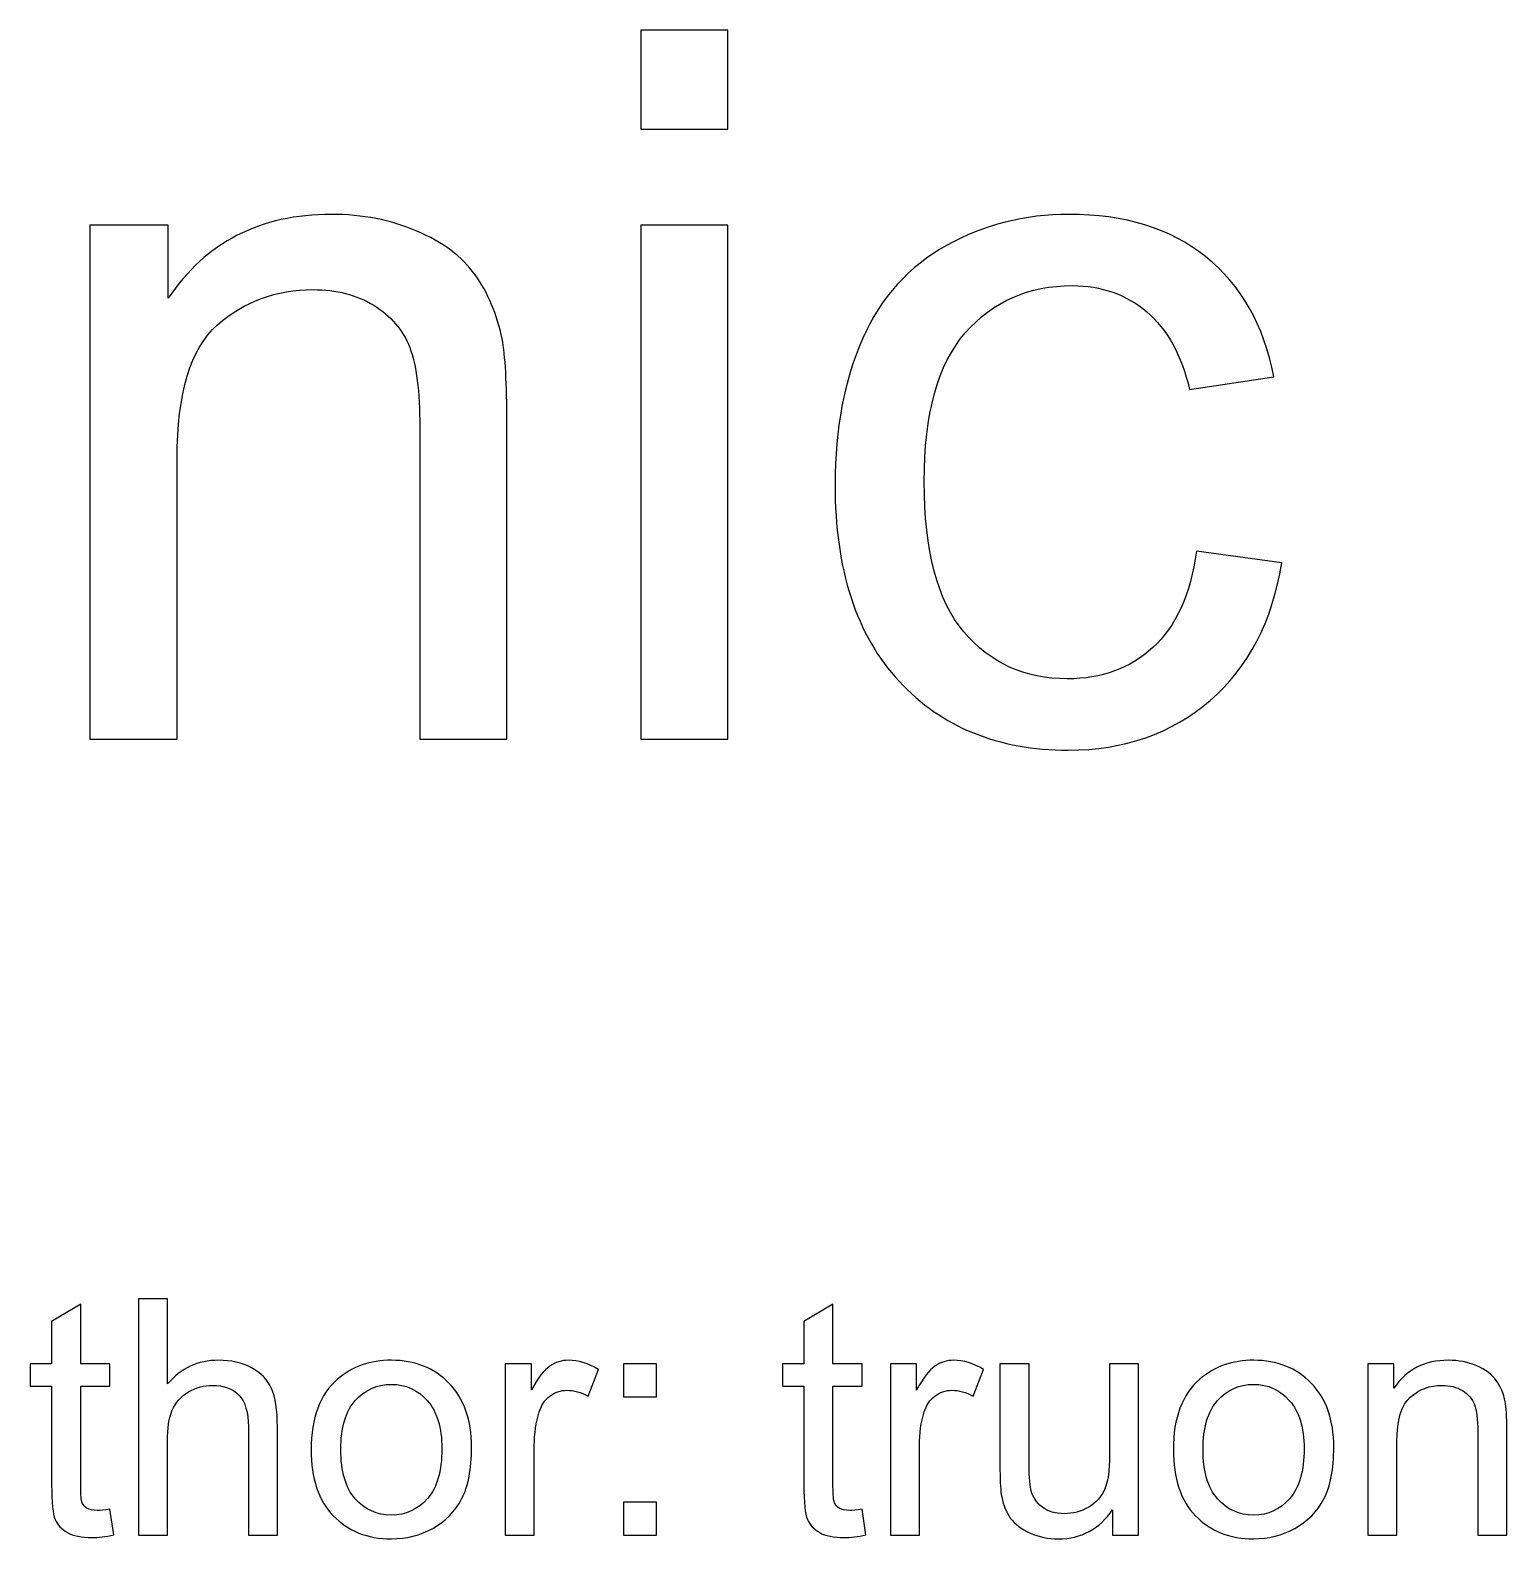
# Model space of a CAD drawing. Header units: millimetres. Extents: x -75 to 76, y -103 to 130.
# Drawn here: x -12.4 to 7.79, y 109.17 to 129.8 of the extents above; entities that cross this region are included whole.
import ezdxf

# ---------------------------------------------------------------- set-up
doc = ezdxf.new("R2010")
doc.units = ezdxf.units.MM
doc.header["$MEASUREMENT"] = 0
doc.layers.add('Layer 1', color=7, linetype='Continuous')

msp = doc.modelspace()

# ---------------------------------------------------------------- linework, layer by layer
at = {"layer": 'Layer 1', "color": 250}
for points, knots in [([(-4.0471, 128.4439), (-4.0471, 128.4439), (-4.0471, 129.7981), (-4.0471, 129.7981), (-4.0471, 129.7981), (-4.0471, 129.7981), (-2.8554, 129.7981), (-2.8554, 129.7981), (-2.8554, 129.7981), (-2.8554, 129.7981), (-2.8554, 128.4439), (-2.8554, 128.4439), (-2.8554, 128.4439), (-2.8554, 128.4439), (-4.0471, 128.4439), (-4.0471, 128.4439)], [0, 0, 0, 0, 0.2, 0.2, 0.2, 0.2, 0.4, 0.4, 0.4, 0.4, 0.6, 0.6, 0.6, 0.6, 1, 1, 1, 1]), ([(-11.5786, 120.1021), (-11.5786, 120.1021), (-11.5786, 127.1303), (-11.5786, 127.1303), (-11.5786, 127.1303), (-11.5786, 127.1303), (-10.5088, 127.1303), (-10.5088, 127.1303), (-10.5088, 127.1303), (-10.5088, 127.1303), (-10.5088, 126.1328), (-10.5088, 126.1328), (-10.5088, 126.1328), (-9.9942, 126.8979), (-9.2494, 127.2793), (-8.2766, 127.2793), (-8.2766, 127.2793), (-7.8523, 127.2793), (-7.4641, 127.2026), (-7.1098, 127.0513), (-7.1098, 127.0513), (-6.7555, 126.9001), (-6.4891, 126.6992), (-6.3131, 126.4532), (-6.3131, 126.4532), (-6.137, 126.2073), (-6.0129, 125.9138), (-5.9429, 125.5753), (-5.9429, 125.5753), (-5.9, 125.3541), (-5.8775, 124.9682), (-5.8775, 124.4174), (-5.8775, 124.4174), (-5.8775, 124.4174), (-5.8775, 120.1021), (-5.8775, 120.1021), (-5.8775, 120.1021), (-5.8775, 120.1021), (-7.0692, 120.1021), (-7.0692, 120.1021), (-7.0692, 120.1021), (-7.0692, 120.1021), (-7.0692, 124.3723), (-7.0692, 124.3723), (-7.0692, 124.3723), (-7.0692, 124.8575), (-7.1143, 125.2209), (-7.2068, 125.4602), (-7.2068, 125.4602), (-7.2994, 125.6994), (-7.4641, 125.8913), (-7.6989, 126.0357), (-7.6989, 126.0357), (-7.9336, 126.1779), (-8.2112, 126.2501), (-8.5272, 126.2501), (-8.5272, 126.2501), (-9.0327, 126.2501), (-9.4683, 126.0899), (-9.8362, 125.7671), (-9.8362, 125.7671), (-10.2041, 125.4466), (-10.3869, 124.835), (-10.3869, 123.9367), (-10.3869, 123.9367), (-10.3869, 123.9367), (-10.3869, 120.1021), (-10.3869, 120.1021), (-10.3869, 120.1021), (-10.3869, 120.1021), (-11.5786, 120.1021), (-11.5786, 120.1021)], [0, 0, 0, 0, 0.0526316, 0.0526316, 0.0526316, 0.0526316, 0.1052632, 0.1052632, 0.1052632, 0.1052632, 0.1578947, 0.1578947, 0.1578947, 0.1578947, 0.2105263, 0.2105263, 0.2105263, 0.2105263, 0.2631579, 0.2631579, 0.2631579, 0.2631579, 0.3157895, 0.3157895, 0.3157895, 0.3157895, 0.3684211, 0.3684211, 0.3684211, 0.3684211, 0.4210526, 0.4210526, 0.4210526, 0.4210526, 0.4736842, 0.4736842, 0.4736842, 0.4736842, 0.5263158, 0.5263158, 0.5263158, 0.5263158, 0.5789474, 0.5789474, 0.5789474, 0.5789474, 0.6315789, 0.6315789, 0.6315789, 0.6315789, 0.6842105, 0.6842105, 0.6842105, 0.6842105, 0.7368421, 0.7368421, 0.7368421, 0.7368421, 0.7894737, 0.7894737, 0.7894737, 0.7894737, 0.8421053, 0.8421053, 0.8421053, 0.8421053, 0.8947368, 0.8947368, 0.8947368, 0.8947368, 1, 1, 1, 1]), ([(-4.0471, 120.1021), (-4.0471, 120.1021), (-4.0471, 127.1303), (-4.0471, 127.1303), (-4.0471, 127.1303), (-4.0471, 127.1303), (-2.8554, 127.1303), (-2.8554, 127.1303), (-2.8554, 127.1303), (-2.8554, 127.1303), (-2.8554, 120.1021), (-2.8554, 120.1021), (-2.8554, 120.1021), (-2.8554, 120.1021), (-4.0471, 120.1021), (-4.0471, 120.1021)], [0, 0, 0, 0, 0.2, 0.2, 0.2, 0.2, 0.4, 0.4, 0.4, 0.4, 0.6, 0.6, 0.6, 0.6, 1, 1, 1, 1]), ([(3.5522, 122.6751), (3.5522, 122.6751), (4.7168, 122.5126), (4.7168, 122.5126), (4.7168, 122.5126), (4.5881, 121.7113), (4.2631, 121.0861), (3.7372, 120.6325), (3.7372, 120.6325), (3.2114, 120.1788), (2.5636, 119.9531), (1.7985, 119.9531), (1.7985, 119.9531), (0.8393, 119.9531), (0.0674, 120.2668), (-0.5149, 120.8943), (-0.5149, 120.8943), (-1.0995, 121.5218), (-1.3906, 122.42), (-1.3906, 123.5891), (-1.3906, 123.5891), (-1.3906, 124.3475), (-1.2642, 125.0088), (-1.0137, 125.5776), (-1.0137, 125.5776), (-0.7632, 126.144), (-0.3818, 126.5706), (0.1328, 126.8527), (0.1328, 126.8527), (0.6452, 127.1371), (1.2026, 127.2793), (1.8075, 127.2793), (1.8075, 127.2793), (2.5681, 127.2793), (3.1933, 127.0875), (3.6763, 126.7015), (3.6763, 126.7015), (4.1616, 126.3156), (4.473, 125.7671), (4.6084, 125.0584), (4.6084, 125.0584), (4.6084, 125.0584), (3.4574, 124.8824), (3.4574, 124.8824), (3.4574, 124.8824), (3.3468, 125.3541), (3.1527, 125.7084), (2.8705, 125.9477), (2.8705, 125.9477), (2.5907, 126.1847), (2.2521, 126.3043), (1.8549, 126.3043), (1.8549, 126.3043), (1.2546, 126.3043), (0.7671, 126.0899), (0.3901, 125.661), (0.3901, 125.661), (0.0155, 125.2299), (-0.1719, 124.5529), (-0.1719, 123.623), (-0.1719, 123.623), (-0.1719, 122.6796), (0.0087, 121.9957), (0.3698, 121.5692), (0.3698, 121.5692), (0.7332, 121.1426), (1.2049, 120.9282), (1.7849, 120.9282), (1.7849, 120.9282), (2.2544, 120.9282), (2.6449, 121.0703), (2.9563, 121.357), (2.9563, 121.357), (3.27, 121.6413), (3.4687, 122.0815), (3.5522, 122.6751)], [0, 0, 0, 0, 0.05, 0.05, 0.05, 0.05, 0.1, 0.1, 0.1, 0.1, 0.15, 0.15, 0.15, 0.15, 0.2, 0.2, 0.2, 0.2, 0.25, 0.25, 0.25, 0.25, 0.3, 0.3, 0.3, 0.3, 0.35, 0.35, 0.35, 0.35, 0.4, 0.4, 0.4, 0.4, 0.45, 0.45, 0.45, 0.45, 0.5, 0.5, 0.5, 0.5, 0.55, 0.55, 0.55, 0.55, 0.6, 0.6, 0.6, 0.6, 0.65, 0.65, 0.65, 0.65, 0.7, 0.7, 0.7, 0.7, 0.75, 0.75, 0.75, 0.75, 0.8, 0.8, 0.8, 0.8, 0.85, 0.85, 0.85, 0.85, 0.9, 0.9, 0.9, 0.9, 1, 1, 1, 1]), ([(-10.9164, 109.2172), (-10.9164, 109.2172), (-10.9164, 112.4492), (-10.9164, 112.4492), (-10.9164, 112.4492), (-10.9164, 112.4492), (-10.5191, 112.4492), (-10.5191, 112.4492), (-10.5191, 112.4492), (-10.5191, 112.4492), (-10.5191, 111.2861), (-10.5191, 111.2861), (-10.5191, 111.2861), (-10.3348, 111.502), (-10.1024, 111.6096), (-9.821, 111.6096), (-9.821, 111.6096), (-9.6487, 111.6096), (-9.499, 111.5758), (-9.3711, 111.5073), (-9.3711, 111.5073), (-9.244, 111.4389), (-9.153, 111.3448), (-9.098, 111.2244), (-9.098, 111.2244), (-9.0431, 111.104), (-9.016, 110.9288), (-9.016, 110.7001), (-9.016, 110.7001), (-9.016, 110.7001), (-9.016, 109.2172), (-9.016, 109.2172), (-9.016, 109.2172), (-9.016, 109.2172), (-9.4132, 109.2172), (-9.4132, 109.2172), (-9.4132, 109.2172), (-9.4132, 109.2172), (-9.4132, 110.6986), (-9.4132, 110.6986), (-9.4132, 110.6986), (-9.4132, 110.8964), (-9.4562, 111.0409), (-9.5411, 111.1311), (-9.5411, 111.1311), (-9.6269, 111.2214), (-9.7473, 111.2665), (-9.9038, 111.2665), (-9.9038, 111.2665), (-10.0204, 111.2665), (-10.1302, 111.2365), (-10.2333, 111.1755), (-10.2333, 111.1755), (-10.3363, 111.1146), (-10.4093, 111.0319), (-10.4537, 110.9273), (-10.4537, 110.9273), (-10.4973, 110.8234), (-10.5191, 110.6798), (-10.5191, 110.4962), (-10.5191, 110.4962), (-10.5191, 110.4962), (-10.5191, 109.2172), (-10.5191, 109.2172), (-10.5191, 109.2172), (-10.5191, 109.2172), (-10.9164, 109.2172), (-10.9164, 109.2172)], [0, 0, 0, 0, 0.0555556, 0.0555556, 0.0555556, 0.0555556, 0.1111111, 0.1111111, 0.1111111, 0.1111111, 0.1666667, 0.1666667, 0.1666667, 0.1666667, 0.2222222, 0.2222222, 0.2222222, 0.2222222, 0.2777778, 0.2777778, 0.2777778, 0.2777778, 0.3333333, 0.3333333, 0.3333333, 0.3333333, 0.3888889, 0.3888889, 0.3888889, 0.3888889, 0.4444444, 0.4444444, 0.4444444, 0.4444444, 0.5, 0.5, 0.5, 0.5, 0.5555556, 0.5555556, 0.5555556, 0.5555556, 0.6111111, 0.6111111, 0.6111111, 0.6111111, 0.6666667, 0.6666667, 0.6666667, 0.6666667, 0.7222222, 0.7222222, 0.7222222, 0.7222222, 0.7777778, 0.7777778, 0.7777778, 0.7777778, 0.8333333, 0.8333333, 0.8333333, 0.8333333, 0.8888889, 0.8888889, 0.8888889, 0.8888889, 1, 1, 1, 1]), ([(-11.3084, 109.5716), (-11.3084, 109.5716), (-11.2542, 109.221), (-11.2542, 109.221), (-11.2542, 109.221), (-11.3655, 109.1977), (-11.4656, 109.1856), (-11.5529, 109.1856), (-11.5529, 109.1856), (-11.6965, 109.1856), (-11.8079, 109.2082), (-11.8876, 109.2541), (-11.8876, 109.2541), (-11.9666, 109.3), (-12.0223, 109.3594), (-12.0547, 109.4339), (-12.0547, 109.4339), (-12.087, 109.5084), (-12.1028, 109.6649), (-12.1028, 109.9033), (-12.1028, 109.9033), (-12.1028, 109.9033), (-12.1028, 111.253), (-12.1028, 111.253), (-12.1028, 111.253), (-12.1028, 111.253), (-12.3962, 111.253), (-12.3962, 111.253), (-12.3962, 111.253), (-12.3962, 111.253), (-12.3962, 111.56), (-12.3962, 111.56), (-12.3962, 111.56), (-12.3962, 111.56), (-12.1028, 111.56), (-12.1028, 111.56), (-12.1028, 111.56), (-12.1028, 111.56), (-12.1028, 112.1393), (-12.1028, 112.1393), (-12.1028, 112.1393), (-12.1028, 112.1393), (-11.7056, 112.3777), (-11.7056, 112.3777), (-11.7056, 112.3777), (-11.7056, 112.3777), (-11.7056, 111.56), (-11.7056, 111.56), (-11.7056, 111.56), (-11.7056, 111.56), (-11.3084, 111.56), (-11.3084, 111.56), (-11.3084, 111.56), (-11.3084, 111.56), (-11.3084, 111.253), (-11.3084, 111.253), (-11.3084, 111.253), (-11.3084, 111.253), (-11.7056, 111.253), (-11.7056, 111.253), (-11.7056, 111.253), (-11.7056, 111.253), (-11.7056, 109.8808), (-11.7056, 109.8808), (-11.7056, 109.8808), (-11.7056, 109.7672), (-11.6988, 109.6942), (-11.6845, 109.6619), (-11.6845, 109.6619), (-11.671, 109.6295), (-11.6484, 109.6039), (-11.6168, 109.5844), (-11.6168, 109.5844), (-11.5852, 109.5655), (-11.5401, 109.5558), (-11.4814, 109.5558), (-11.4814, 109.5558), (-11.4378, 109.5558), (-11.3798, 109.5611), (-11.3084, 109.5716)], [0, 0, 0, 0, 0.047619, 0.047619, 0.047619, 0.047619, 0.0952381, 0.0952381, 0.0952381, 0.0952381, 0.1428571, 0.1428571, 0.1428571, 0.1428571, 0.1904762, 0.1904762, 0.1904762, 0.1904762, 0.2380952, 0.2380952, 0.2380952, 0.2380952, 0.2857143, 0.2857143, 0.2857143, 0.2857143, 0.3333333, 0.3333333, 0.3333333, 0.3333333, 0.3809524, 0.3809524, 0.3809524, 0.3809524, 0.4285714, 0.4285714, 0.4285714, 0.4285714, 0.4761905, 0.4761905, 0.4761905, 0.4761905, 0.5238095, 0.5238095, 0.5238095, 0.5238095, 0.5714286, 0.5714286, 0.5714286, 0.5714286, 0.6190476, 0.6190476, 0.6190476, 0.6190476, 0.6666667, 0.6666667, 0.6666667, 0.6666667, 0.7142857, 0.7142857, 0.7142857, 0.7142857, 0.7619048, 0.7619048, 0.7619048, 0.7619048, 0.8095238, 0.8095238, 0.8095238, 0.8095238, 0.8571429, 0.8571429, 0.8571429, 0.8571429, 0.9047619, 0.9047619, 0.9047619, 0.9047619, 1, 1, 1, 1]), ([(-1.0219, 109.5716), (-1.0219, 109.5716), (-0.9677, 109.221), (-0.9677, 109.221), (-0.9677, 109.221), (-1.0791, 109.1977), (-1.1791, 109.1856), (-1.2664, 109.1856), (-1.2664, 109.1856), (-1.4101, 109.1856), (-1.5215, 109.2082), (-1.6012, 109.2541), (-1.6012, 109.2541), (-1.6802, 109.3), (-1.7358, 109.3594), (-1.7682, 109.4339), (-1.7682, 109.4339), (-1.8006, 109.5084), (-1.8163, 109.6649), (-1.8163, 109.9033), (-1.8163, 109.9033), (-1.8163, 109.9033), (-1.8163, 111.253), (-1.8163, 111.253), (-1.8163, 111.253), (-1.8163, 111.253), (-2.1097, 111.253), (-2.1097, 111.253), (-2.1097, 111.253), (-2.1097, 111.253), (-2.1097, 111.56), (-2.1097, 111.56), (-2.1097, 111.56), (-2.1097, 111.56), (-1.8163, 111.56), (-1.8163, 111.56), (-1.8163, 111.56), (-1.8163, 111.56), (-1.8163, 112.1393), (-1.8163, 112.1393), (-1.8163, 112.1393), (-1.8163, 112.1393), (-1.4191, 112.3777), (-1.4191, 112.3777), (-1.4191, 112.3777), (-1.4191, 112.3777), (-1.4191, 111.56), (-1.4191, 111.56), (-1.4191, 111.56), (-1.4191, 111.56), (-1.0219, 111.56), (-1.0219, 111.56), (-1.0219, 111.56), (-1.0219, 111.56), (-1.0219, 111.253), (-1.0219, 111.253), (-1.0219, 111.253), (-1.0219, 111.253), (-1.4191, 111.253), (-1.4191, 111.253), (-1.4191, 111.253), (-1.4191, 111.253), (-1.4191, 109.8808), (-1.4191, 109.8808), (-1.4191, 109.8808), (-1.4191, 109.7672), (-1.4123, 109.6942), (-1.398, 109.6619), (-1.398, 109.6619), (-1.3845, 109.6295), (-1.3619, 109.6039), (-1.3303, 109.5844), (-1.3303, 109.5844), (-1.2988, 109.5655), (-1.2536, 109.5558), (-1.1949, 109.5558), (-1.1949, 109.5558), (-1.1513, 109.5558), (-1.0933, 109.5611), (-1.0219, 109.5716)], [0, 0, 0, 0, 0.047619, 0.047619, 0.047619, 0.047619, 0.0952381, 0.0952381, 0.0952381, 0.0952381, 0.1428571, 0.1428571, 0.1428571, 0.1428571, 0.1904762, 0.1904762, 0.1904762, 0.1904762, 0.2380952, 0.2380952, 0.2380952, 0.2380952, 0.2857143, 0.2857143, 0.2857143, 0.2857143, 0.3333333, 0.3333333, 0.3333333, 0.3333333, 0.3809524, 0.3809524, 0.3809524, 0.3809524, 0.4285714, 0.4285714, 0.4285714, 0.4285714, 0.4761905, 0.4761905, 0.4761905, 0.4761905, 0.5238095, 0.5238095, 0.5238095, 0.5238095, 0.5714286, 0.5714286, 0.5714286, 0.5714286, 0.6190476, 0.6190476, 0.6190476, 0.6190476, 0.6666667, 0.6666667, 0.6666667, 0.6666667, 0.7142857, 0.7142857, 0.7142857, 0.7142857, 0.7619048, 0.7619048, 0.7619048, 0.7619048, 0.8095238, 0.8095238, 0.8095238, 0.8095238, 0.8571429, 0.8571429, 0.8571429, 0.8571429, 0.9047619, 0.9047619, 0.9047619, 0.9047619, 1, 1, 1, 1]), ([(-8.5549, 110.3886), (-8.5549, 110.8212), (-8.4345, 111.1417), (-8.193, 111.3501), (-8.193, 111.3501), (-7.9921, 111.5231), (-7.7461, 111.6096), (-7.4565, 111.6096), (-7.4565, 111.6096), (-7.1353, 111.6096), (-6.8719, 111.5043), (-6.6673, 111.2936), (-6.6673, 111.2936), (-6.4634, 111.0837), (-6.3611, 110.7926), (-6.3611, 110.4217), (-6.3611, 110.4217), (-6.3611, 110.1208), (-6.4062, 109.8845), (-6.4965, 109.7123), (-6.4965, 109.7123), (-6.5868, 109.54), (-6.7185, 109.4061), (-6.8915, 109.3105), (-6.8915, 109.3105), (-7.0638, 109.215), (-7.2526, 109.1676), (-7.4565, 109.1676), (-7.4565, 109.1676), (-7.7845, 109.1676), (-8.0493, 109.2722), (-8.2517, 109.4821), (-8.2517, 109.4821), (-8.4541, 109.692), (-8.5549, 109.9944), (-8.5549, 110.3886)], [0, 0, 0, 0, 0.1, 0.1, 0.1, 0.1, 0.2, 0.2, 0.2, 0.2, 0.3, 0.3, 0.3, 0.3, 0.4, 0.4, 0.4, 0.4, 0.5, 0.5, 0.5, 0.5, 0.6, 0.6, 0.6, 0.6, 0.7, 0.7, 0.7, 0.7, 0.8, 0.8, 0.8, 0.8, 1, 1, 1, 1]), ([(-5.9, 109.2172), (-5.9, 109.2172), (-5.9, 111.56), (-5.9, 111.56), (-5.9, 111.56), (-5.9, 111.56), (-5.5433, 111.56), (-5.5433, 111.56), (-5.5433, 111.56), (-5.5433, 111.56), (-5.5433, 111.2011), (-5.5433, 111.2011), (-5.5433, 111.2011), (-5.4523, 111.3674), (-5.3681, 111.4772), (-5.2906, 111.5299), (-5.2906, 111.5299), (-5.2131, 111.5833), (-5.1281, 111.6096), (-5.0355, 111.6096), (-5.0355, 111.6096), (-4.9016, 111.6096), (-4.7654, 111.5675), (-4.627, 111.484), (-4.627, 111.484), (-4.627, 111.484), (-4.7685, 111.1176), (-4.7685, 111.1176), (-4.7685, 111.1176), (-4.8648, 111.1718), (-4.961, 111.1988), (-5.0573, 111.1988), (-5.0573, 111.1988), (-5.1439, 111.1988), (-5.2214, 111.1725), (-5.2898, 111.1206), (-5.2898, 111.1206), (-5.3583, 111.0687), (-5.4072, 110.9965), (-5.4365, 110.904), (-5.4365, 110.904), (-5.4809, 110.7633), (-5.5027, 110.609), (-5.5027, 110.4413), (-5.5027, 110.4413), (-5.5027, 110.4413), (-5.5027, 109.2172), (-5.5027, 109.2172), (-5.5027, 109.2172), (-5.5027, 109.2172), (-5.9, 109.2172), (-5.9, 109.2172)], [0, 0, 0, 0, 0.0714286, 0.0714286, 0.0714286, 0.0714286, 0.1428571, 0.1428571, 0.1428571, 0.1428571, 0.2142857, 0.2142857, 0.2142857, 0.2142857, 0.2857143, 0.2857143, 0.2857143, 0.2857143, 0.3571429, 0.3571429, 0.3571429, 0.3571429, 0.4285714, 0.4285714, 0.4285714, 0.4285714, 0.5, 0.5, 0.5, 0.5, 0.5714286, 0.5714286, 0.5714286, 0.5714286, 0.6428571, 0.6428571, 0.6428571, 0.6428571, 0.7142857, 0.7142857, 0.7142857, 0.7142857, 0.7857143, 0.7857143, 0.7857143, 0.7857143, 0.8571429, 0.8571429, 0.8571429, 0.8571429, 1, 1, 1, 1]), ([(-4.284, 111.1086), (-4.284, 111.1086), (-4.284, 111.56), (-4.284, 111.56), (-4.284, 111.56), (-4.284, 111.56), (-3.8325, 111.56), (-3.8325, 111.56), (-3.8325, 111.56), (-3.8325, 111.56), (-3.8325, 111.1086), (-3.8325, 111.1086), (-3.8325, 111.1086), (-3.8325, 111.1086), (-4.284, 111.1086), (-4.284, 111.1086)], [0, 0, 0, 0, 0.2, 0.2, 0.2, 0.2, 0.4, 0.4, 0.4, 0.4, 0.6, 0.6, 0.6, 0.6, 1, 1, 1, 1]), ([(-0.6345, 109.2172), (-0.6345, 109.2172), (-0.6345, 111.56), (-0.6345, 111.56), (-0.6345, 111.56), (-0.6345, 111.56), (-0.2778, 111.56), (-0.2778, 111.56), (-0.2778, 111.56), (-0.2778, 111.56), (-0.2778, 111.2011), (-0.2778, 111.2011), (-0.2778, 111.2011), (-0.1868, 111.3674), (-0.1025, 111.4772), (-0.0251, 111.5299), (-0.0251, 111.5299), (0.0524, 111.5833), (0.1374, 111.6096), (0.23, 111.6096), (0.23, 111.6096), (0.3639, 111.6096), (0.5001, 111.5675), (0.6385, 111.484), (0.6385, 111.484), (0.6385, 111.484), (0.497, 111.1176), (0.497, 111.1176), (0.497, 111.1176), (0.4007, 111.1718), (0.3045, 111.1988), (0.2082, 111.1988), (0.2082, 111.1988), (0.1216, 111.1988), (0.0441, 111.1725), (-0.0243, 111.1206), (-0.0243, 111.1206), (-0.0928, 111.0687), (-0.1417, 110.9965), (-0.171, 110.904), (-0.171, 110.904), (-0.2154, 110.7633), (-0.2372, 110.609), (-0.2372, 110.4413), (-0.2372, 110.4413), (-0.2372, 110.4413), (-0.2372, 109.2172), (-0.2372, 109.2172), (-0.2372, 109.2172), (-0.2372, 109.2172), (-0.6345, 109.2172), (-0.6345, 109.2172)], [0, 0, 0, 0, 0.0714286, 0.0714286, 0.0714286, 0.0714286, 0.1428571, 0.1428571, 0.1428571, 0.1428571, 0.2142857, 0.2142857, 0.2142857, 0.2142857, 0.2857143, 0.2857143, 0.2857143, 0.2857143, 0.3571429, 0.3571429, 0.3571429, 0.3571429, 0.4285714, 0.4285714, 0.4285714, 0.4285714, 0.5, 0.5, 0.5, 0.5, 0.5714286, 0.5714286, 0.5714286, 0.5714286, 0.6428571, 0.6428571, 0.6428571, 0.6428571, 0.7142857, 0.7142857, 0.7142857, 0.7142857, 0.7857143, 0.7857143, 0.7857143, 0.7857143, 0.8571429, 0.8571429, 0.8571429, 0.8571429, 1, 1, 1, 1]), ([(2.4035, 109.2172), (2.4035, 109.2172), (2.4035, 109.5655), (2.4035, 109.5655), (2.4035, 109.5655), (2.2214, 109.3), (1.9746, 109.1676), (1.6624, 109.1676), (1.6624, 109.1676), (1.5247, 109.1676), (1.3961, 109.1939), (1.2764, 109.2466), (1.2764, 109.2466), (1.1568, 109.3), (1.0681, 109.3662), (1.0101, 109.446), (1.0101, 109.446), (0.9522, 109.5265), (0.9116, 109.6242), (0.8883, 109.7401), (0.8883, 109.7401), (0.8725, 109.8184), (0.8642, 109.9417), (0.8642, 110.1103), (0.8642, 110.1103), (0.8642, 110.1103), (0.8642, 111.56), (0.8642, 111.56), (0.8642, 111.56), (0.8642, 111.56), (1.2614, 111.56), (1.2614, 111.56), (1.2614, 111.56), (1.2614, 111.56), (1.2614, 110.2637), (1.2614, 110.2637), (1.2614, 110.2637), (1.2614, 110.0568), (1.2697, 109.9169), (1.2855, 109.8454), (1.2855, 109.8454), (1.3103, 109.7408), (1.363, 109.6596), (1.4442, 109.6001), (1.4442, 109.6001), (1.5247, 109.5408), (1.624, 109.5106), (1.7429, 109.5106), (1.7429, 109.5106), (1.8618, 109.5106), (1.9731, 109.5408), (2.077, 109.6017), (2.077, 109.6017), (2.1808, 109.6626), (2.2545, 109.7461), (2.2981, 109.8507), (2.2981, 109.8507), (2.341, 109.9553), (2.3628, 110.108), (2.3628, 110.3074), (2.3628, 110.3074), (2.3628, 110.3074), (2.3628, 111.56), (2.3628, 111.56), (2.3628, 111.56), (2.3628, 111.56), (2.76, 111.56), (2.76, 111.56), (2.76, 111.56), (2.76, 111.56), (2.76, 109.2172), (2.76, 109.2172), (2.76, 109.2172), (2.76, 109.2172), (2.4035, 109.2172), (2.4035, 109.2172)], [0, 0, 0, 0, 0.05, 0.05, 0.05, 0.05, 0.1, 0.1, 0.1, 0.1, 0.15, 0.15, 0.15, 0.15, 0.2, 0.2, 0.2, 0.2, 0.25, 0.25, 0.25, 0.25, 0.3, 0.3, 0.3, 0.3, 0.35, 0.35, 0.35, 0.35, 0.4, 0.4, 0.4, 0.4, 0.45, 0.45, 0.45, 0.45, 0.5, 0.5, 0.5, 0.5, 0.55, 0.55, 0.55, 0.55, 0.6, 0.6, 0.6, 0.6, 0.65, 0.65, 0.65, 0.65, 0.7, 0.7, 0.7, 0.7, 0.75, 0.75, 0.75, 0.75, 0.8, 0.8, 0.8, 0.8, 0.85, 0.85, 0.85, 0.85, 0.9, 0.9, 0.9, 0.9, 1, 1, 1, 1]), ([(3.2347, 110.3886), (3.2347, 110.8212), (3.3551, 111.1417), (3.5966, 111.3501), (3.5966, 111.3501), (3.7975, 111.5231), (4.0435, 111.6096), (4.3331, 111.6096), (4.3331, 111.6096), (4.6543, 111.6096), (4.9177, 111.5043), (5.1223, 111.2936), (5.1223, 111.2936), (5.3262, 111.0837), (5.4285, 110.7926), (5.4285, 110.4217), (5.4285, 110.4217), (5.4285, 110.1208), (5.3834, 109.8845), (5.2931, 109.7123), (5.2931, 109.7123), (5.2028, 109.54), (5.0712, 109.4061), (4.8981, 109.3105), (4.8981, 109.3105), (4.7258, 109.215), (4.537, 109.1676), (4.3331, 109.1676), (4.3331, 109.1676), (4.0051, 109.1676), (3.7403, 109.2722), (3.5379, 109.4821), (3.5379, 109.4821), (3.3355, 109.692), (3.2347, 109.9944), (3.2347, 110.3886)], [0, 0, 0, 0, 0.1, 0.1, 0.1, 0.1, 0.2, 0.2, 0.2, 0.2, 0.3, 0.3, 0.3, 0.3, 0.4, 0.4, 0.4, 0.4, 0.5, 0.5, 0.5, 0.5, 0.6, 0.6, 0.6, 0.6, 0.7, 0.7, 0.7, 0.7, 0.8, 0.8, 0.8, 0.8, 1, 1, 1, 1]), ([(5.8942, 109.2172), (5.8942, 109.2172), (5.8942, 111.56), (5.8942, 111.56), (5.8942, 111.56), (5.8942, 111.56), (6.2508, 111.56), (6.2508, 111.56), (6.2508, 111.56), (6.2508, 111.56), (6.2508, 111.2275), (6.2508, 111.2275), (6.2508, 111.2275), (6.4223, 111.4825), (6.6706, 111.6096), (6.9948, 111.6096), (6.9948, 111.6096), (7.1362, 111.6096), (7.2656, 111.584), (7.3838, 111.5337), (7.3838, 111.5337), (7.5019, 111.4832), (7.5906, 111.4163), (7.6493, 111.3343), (7.6493, 111.3343), (7.708, 111.2523), (7.7494, 111.1545), (7.7727, 111.0416), (7.7727, 111.0416), (7.787, 110.9679), (7.7945, 110.8392), (7.7945, 110.6557), (7.7945, 110.6557), (7.7945, 110.6557), (7.7945, 109.2172), (7.7945, 109.2172), (7.7945, 109.2172), (7.7945, 109.2172), (7.3973, 109.2172), (7.3973, 109.2172), (7.3973, 109.2172), (7.3973, 109.2172), (7.3973, 110.6406), (7.3973, 110.6406), (7.3973, 110.6406), (7.3973, 110.8024), (7.3823, 110.9235), (7.3514, 111.0033), (7.3514, 111.0033), (7.3205, 111.083), (7.2656, 111.147), (7.1874, 111.1951), (7.1874, 111.1951), (7.1092, 111.2425), (7.0167, 111.2665), (6.9113, 111.2665), (6.9113, 111.2665), (6.7428, 111.2665), (6.5976, 111.2131), (6.475, 111.1056), (6.475, 111.1056), (6.3524, 110.9987), (6.2914, 110.7949), (6.2914, 110.4955), (6.2914, 110.4955), (6.2914, 110.4955), (6.2914, 109.2172), (6.2914, 109.2172), (6.2914, 109.2172), (6.2914, 109.2172), (5.8942, 109.2172), (5.8942, 109.2172)], [0, 0, 0, 0, 0.0526316, 0.0526316, 0.0526316, 0.0526316, 0.1052632, 0.1052632, 0.1052632, 0.1052632, 0.1578947, 0.1578947, 0.1578947, 0.1578947, 0.2105263, 0.2105263, 0.2105263, 0.2105263, 0.2631579, 0.2631579, 0.2631579, 0.2631579, 0.3157895, 0.3157895, 0.3157895, 0.3157895, 0.3684211, 0.3684211, 0.3684211, 0.3684211, 0.4210526, 0.4210526, 0.4210526, 0.4210526, 0.4736842, 0.4736842, 0.4736842, 0.4736842, 0.5263158, 0.5263158, 0.5263158, 0.5263158, 0.5789474, 0.5789474, 0.5789474, 0.5789474, 0.6315789, 0.6315789, 0.6315789, 0.6315789, 0.6842105, 0.6842105, 0.6842105, 0.6842105, 0.7368421, 0.7368421, 0.7368421, 0.7368421, 0.7894737, 0.7894737, 0.7894737, 0.7894737, 0.8421053, 0.8421053, 0.8421053, 0.8421053, 0.8947368, 0.8947368, 0.8947368, 0.8947368, 1, 1, 1, 1]), ([(-8.1486, 110.3879), (-8.1486, 110.0885), (-8.0831, 109.8642), (-7.9523, 109.7161), (-7.9523, 109.7161), (-7.8206, 109.5671), (-7.6558, 109.4926), (-7.4565, 109.4926), (-7.4565, 109.4926), (-7.2594, 109.4926), (-7.0954, 109.5671), (-6.9637, 109.7168), (-6.9637, 109.7168), (-6.8328, 109.8665), (-6.7673, 110.0944), (-6.7673, 110.4007), (-6.7673, 110.4007), (-6.7673, 110.6895), (-6.8336, 110.9085), (-6.9652, 111.0566), (-6.9652, 111.0566), (-7.0969, 111.2056), (-7.2609, 111.2801), (-7.4565, 111.2801), (-7.4565, 111.2801), (-7.6558, 111.2801), (-7.8206, 111.2064), (-7.9523, 111.0582), (-7.9523, 111.0582), (-8.0831, 110.91), (-8.1486, 110.6865), (-8.1486, 110.3879)], [0, 0, 0, 0, 0.1111111, 0.1111111, 0.1111111, 0.1111111, 0.2222222, 0.2222222, 0.2222222, 0.2222222, 0.3333333, 0.3333333, 0.3333333, 0.3333333, 0.4444444, 0.4444444, 0.4444444, 0.4444444, 0.5555556, 0.5555556, 0.5555556, 0.5555556, 0.6666667, 0.6666667, 0.6666667, 0.6666667, 0.7777778, 0.7777778, 0.7777778, 0.7777778, 1, 1, 1, 1]), ([(3.641, 110.3879), (3.641, 110.0885), (3.7065, 109.8642), (3.8373, 109.7161), (3.8373, 109.7161), (3.969, 109.5671), (4.1338, 109.4926), (4.3331, 109.4926), (4.3331, 109.4926), (4.5302, 109.4926), (4.6942, 109.5671), (4.8259, 109.7168), (4.8259, 109.7168), (4.9568, 109.8665), (5.0223, 110.0944), (5.0223, 110.4007), (5.0223, 110.4007), (5.0223, 110.6895), (4.956, 110.9085), (4.8244, 111.0566), (4.8244, 111.0566), (4.6927, 111.2056), (4.5287, 111.2801), (4.3331, 111.2801), (4.3331, 111.2801), (4.1338, 111.2801), (3.969, 111.2064), (3.8373, 111.0582), (3.8373, 111.0582), (3.7065, 110.91), (3.641, 110.6865), (3.641, 110.3879)], [0, 0, 0, 0, 0.1111111, 0.1111111, 0.1111111, 0.1111111, 0.2222222, 0.2222222, 0.2222222, 0.2222222, 0.3333333, 0.3333333, 0.3333333, 0.3333333, 0.4444444, 0.4444444, 0.4444444, 0.4444444, 0.5555556, 0.5555556, 0.5555556, 0.5555556, 0.6666667, 0.6666667, 0.6666667, 0.6666667, 0.7777778, 0.7777778, 0.7777778, 0.7777778, 1, 1, 1, 1]), ([(-4.284, 109.2172), (-4.284, 109.2172), (-4.284, 109.6687), (-4.284, 109.6687), (-4.284, 109.6687), (-4.284, 109.6687), (-3.8325, 109.6687), (-3.8325, 109.6687), (-3.8325, 109.6687), (-3.8325, 109.6687), (-3.8325, 109.2172), (-3.8325, 109.2172), (-3.8325, 109.2172), (-3.8325, 109.2172), (-4.284, 109.2172), (-4.284, 109.2172)], [0, 0, 0, 0, 0.2, 0.2, 0.2, 0.2, 0.4, 0.4, 0.4, 0.4, 0.6, 0.6, 0.6, 0.6, 1, 1, 1, 1])]:
    msp.add_open_spline(points, degree=3, knots=knots, dxfattribs=at)

doc.saveas('drawing.dxf')
